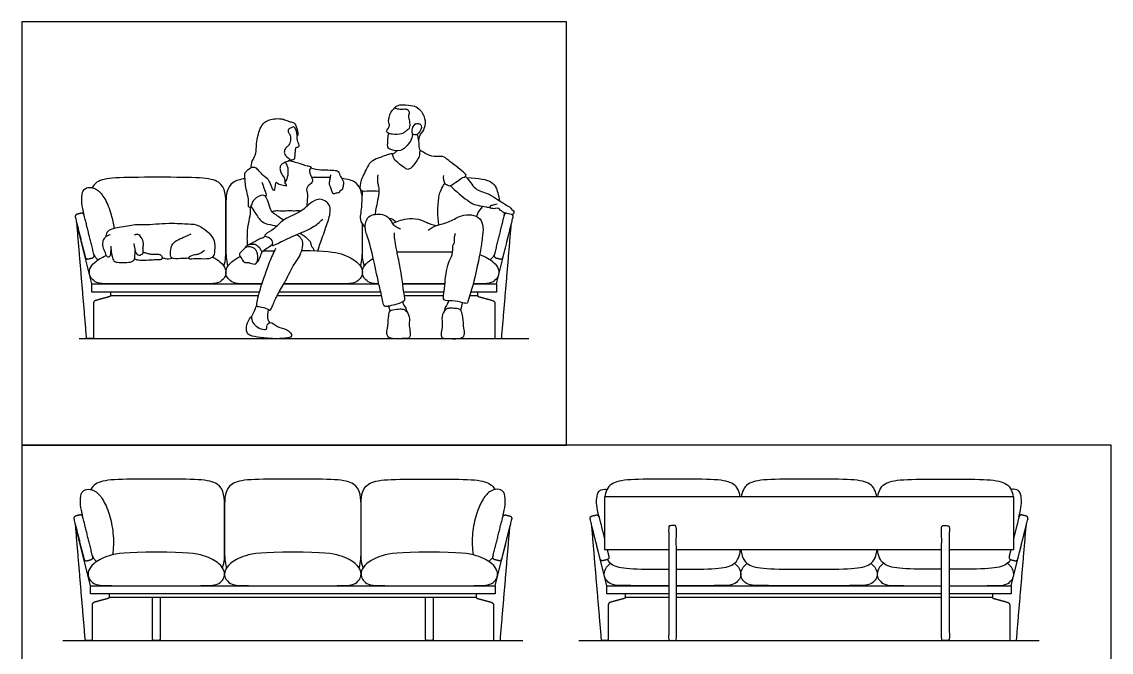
# Model space of a CAD drawing. Header units: metres. Extents: x 0 to 74.2, y -1.2 to 25.5.
# Drawn here: x 40.31 to 45.8, y 19.78 to 22.96 of the extents above; entities that cross this region are included whole.
import ezdxf

# ---------------------------------------------------------------- set-up
doc = ezdxf.new("R2010")
doc.units = ezdxf.units.M
doc.header["$MEASUREMENT"] = 0
for name, color, linetype, true_color in [('AG-DETAIL', 7, 'Continuous', 0x66ffff), ('AG-DIAGRAM', 7, 'Continuous', 0xfecc66), ('AG-FURNITURE', 7, 'Continuous', 0x66ccff), ('AG-PEOPLE', 7, 'Continuous', 0xfc6666), ('X-VPRT', 6, 'Continuous', 0xff00ff)]:
    doc.layers.add(name, color=color, linetype=linetype, true_color=true_color)

msp = doc.modelspace()

# ---------------------------------------------------------------- linework, layer by layer
at = {"layer": 'AG-DETAIL'}
for points in [[(43.2187, 20.4598), (43.2056, 20.5123), (43.2052, 20.5593), (43.2147, 20.5933), (43.2369, 20.6018), (43.254, 20.5999), (43.2586, 20.5989)], [(45.3333, 20.4598), (45.3464, 20.5123), (45.3468, 20.5593), (45.3373, 20.5933), (45.315, 20.6018), (45.2979, 20.5999), (45.2934, 20.5989)]]:
    msp.add_open_spline(points, degree=3, knots=[0, 0, 0, 0, 0.2286722, 0.4573445, 0.6860167, 0.7648197, 0.7648197, 0.7648197, 0.7648197], dxfattribs=at)
for points in [[(41.0083, 20.0546), (41.0083, 19.9491), (41.0083, 19.8469), (41.0083, 19.8387), (41.0002, 19.8387), (40.9891, 19.8387), (40.9781, 19.8387), (40.9699, 19.8387), (40.9699, 19.8469), (40.9699, 19.9491), (40.9699, 20.0546)], [(42.3829, 20.0546), (42.3829, 19.9491), (42.3829, 19.8469), (42.3829, 19.8387), (42.3747, 19.8387), (42.3637, 19.8387), (42.3526, 19.8387), (42.3444, 19.8387), (42.3444, 19.8469), (42.3444, 19.9491), (42.3444, 20.0546)]]:
    msp.add_rational_spline(points, [1, 1, 1, 0.707106781187, 1, 1, 1, 0.707106781187, 1, 1, 1], degree=2, knots=[0.6764433, 0.6764433, 0.6764433, 0.7882471, 0.7882471, 0.8303037, 0.8303037, 0.9028499, 0.9028499, 0.9449066, 0.9449066, 1.0567103, 1.0567103, 1.0567103], dxfattribs=at)
at = {"layer": 'AG-DIAGRAM'}
for points in [[(40.6006, 21.359), (42.8657, 21.359)], [(40.5174, 19.8387), (42.8354, 19.8387)], [(43.117, 19.8387), (45.435, 19.8387)]]:
    msp.add_lwpolyline(points, dxfattribs=at)
at = {"layer": 'AG-FURNITURE'}
for p, q in [((42.2281, 21.6345), (42.4424, 21.6345)), ((42.4382, 21.5939), (42.2339, 21.5939)), ((42.4357, 21.5749), (42.237, 21.5749)), ((43.6079, 20.2959), (44.944, 20.2959))]:
    msp.add_line(p, q, dxfattribs=at)
for points in [[(40.6647, 21.6345), (40.5892, 21.9373)], [(42.7015, 21.6345), (42.777, 21.9373)], [(41.5072, 21.5939), (40.6647, 21.5939), (40.6647, 21.6345), (41.5198, 21.6345)], [(41.6311, 21.6345), (41.6831, 21.6345), (42.1098, 21.6345)], [(42.5846, 21.6345), (42.7015, 21.6345), (42.7015, 21.5939), (42.5732, 21.5939)], [(41.5019, 21.5749), (40.7592, 21.5749), (40.7592, 21.5939)], [(42.1238, 21.5749), (41.6831, 21.5749), (41.5971, 21.5749)], [(42.1194, 21.5939), (41.6831, 21.5939), (41.6077, 21.5939)], [(42.607, 21.5939), (42.607, 21.5749), (42.5669, 21.5749)], [(44.9825, 20.2959), (45.3067, 20.2959), (45.3067, 20.5624), (43.2462, 20.5624), (43.2462, 20.2959), (43.5695, 20.2959)], [(40.658, 20.1143), (40.5825, 20.417)], [(42.6948, 20.1143), (42.7703, 20.417)], [(43.2576, 20.1143), (43.1821, 20.417)], [(45.2944, 20.1143), (45.3699, 20.417)], [(43.5695, 20.0737), (43.2576, 20.0737), (43.2576, 20.1143), (43.5695, 20.1143)], [(43.6079, 20.1143), (44.276, 20.1143), (44.944, 20.1143)], [(44.9825, 20.1143), (45.2944, 20.1143), (45.2944, 20.0737), (44.9825, 20.0737)], [(42.6003, 20.0737), (42.6003, 20.0546), (41.6764, 20.0546), (40.7525, 20.0546), (40.7525, 20.0737)], [(43.5695, 20.0546), (43.3521, 20.0546), (43.3521, 20.0737)], [(44.944, 20.0737), (44.276, 20.0737), (43.6079, 20.0737)], [(44.944, 20.0546), (44.276, 20.0546), (43.6079, 20.0546)], [(45.1999, 20.0737), (45.1999, 20.0546), (44.9825, 20.0546)]]:
    msp.add_lwpolyline(points, dxfattribs=at)
msp.add_lwpolyline([(41.6764, 20.1143), (42.6948, 20.1143), (42.6948, 20.0737), (41.6764, 20.0737), (40.658, 20.0737), (40.658, 20.1143)], close=True, dxfattribs=at)
for centre, start, end in [((40.6425, 21.3636), 184.8438, 270), ((40.6674, 21.3636), 270, 0), ((42.6989, 21.3636), 180, 270), ((42.7238, 21.3636), 270, 355.1562), ((40.6357, 19.8433), 184.8438, 270), ((40.6606, 19.8433), 270, 0), ((42.6921, 19.8433), 180, 270), ((42.717, 19.8433), 270, 355.1562), ((43.2353, 19.8433), 184.8438, 270), ((43.2602, 19.8433), 270, 0), ((45.2917, 19.8433), 180, 270), ((45.3166, 19.8433), 270, 355.1562)]:
    msp.add_arc(centre, 0.00459, start, end, dxfattribs=at)
for points, knots in [([(41.3296, 21.7244), (41.3395, 21.7563), (41.3395, 21.804), (41.3395, 21.9426), (41.3395, 22.0211), (41.3395, 22.1718), (41.1873, 22.1718), (40.9959, 22.1718), (40.8044, 22.1718), (40.7061, 22.1718), (40.6713, 22.1298), (40.6657, 22.1191)], [0.006671, 0.006671, 0.006671, 0.006671, 0.57017, 1.140341, 1.710511, 2.280682, 2.850852, 2.850852, 2.850852, 3.421023, 3.587609, 3.587609, 3.587609, 3.587609]), ([(42.0151, 22.1153), (42.0095, 22.1276), (41.9912, 22.1514), (41.9536, 22.1623), (41.9229, 22.166)], [2.0946158, 2.0946158, 2.0946158, 2.0946158, 2.2806818, 2.5014178, 2.5014178, 2.5014178, 2.5014178]), ([(42.5511, 22.1701), (42.6171, 22.1677), (42.6711, 22.1587), (42.695, 22.1298), (42.7005, 22.1191)], [3.0812465, 3.0812465, 3.0812465, 3.0812465, 3.4210227, 3.5876088, 3.5876088, 3.5876088, 3.5876088]), ([(40.6258, 21.9801), (40.6127, 22.0326), (40.6123, 22.0796), (40.6218, 22.1136), (40.6503, 22.1245), (40.6932, 22.1127), (40.7297, 22.0695), (40.7615, 21.9933), (40.7726, 21.9381), (40.7757, 21.9147)], [0, 0, 0, 0, 0.228672, 0.457344, 0.686017, 0.914689, 1.143361, 1.372033, 1.535321, 1.535321, 1.535321, 1.535321]), ([(41.4358, 22.165), (41.4093, 22.1613), (41.3395, 22.1394), (41.3395, 22.0211), (41.3395, 21.9426), (41.3395, 21.804), (41.3395, 21.7563), (41.3494, 21.7244)], [3.218833, 3.218833, 3.218833, 3.218833, 3.421023, 3.991193, 4.561364, 5.131534, 5.695034, 5.695034, 5.695034, 5.695034]), ([(42.6336, 22.0256), (42.6303, 22.0227), (42.617, 22.0096), (42.6082, 21.9959), (42.602, 21.9743)], [1.0746564, 1.0746564, 1.0746564, 1.0746564, 1.1433611, 1.3713776, 1.3713776, 1.3713776, 1.3713776]), ([(42.0169, 21.7244), (42.0268, 21.7563), (42.0268, 21.804), (42.0268, 21.8962), (42.0268, 21.9378)], [0.006648, 0.006648, 0.006648, 0.006648, 0.584099, 1.168362, 1.168362, 1.168362, 1.168362]), ([(42.0366, 21.7244), (42.0268, 21.7563), (42.0268, 21.804), (42.0268, 21.8962), (42.0268, 21.9378)], [0.006705, 0.006705, 0.006705, 0.006705, 0.584098, 1.168362, 1.168362, 1.168362, 1.168362]), ([(40.6744, 21.7852), (40.6763, 21.7798), (40.6814, 21.7694), (40.6906, 21.7602), (40.6957, 21.7565)], [0, 0, 0, 0, 0.2368856, 0.4870713, 0.4870713, 0.4870713, 0.4870713]), ([(41.7211, 21.8033), (41.8435, 21.8022), (41.9339, 21.7885), (42.0056, 21.7444), (42.0275, 21.7093), (42.0275, 21.6789), (42.0136, 21.6567), (41.9832, 21.6345), (41.944, 21.6345), (41.6831, 21.6345), (41.6646, 21.6345), (41.6473, 21.6345), (41.6311, 21.6345)], [0.032602, 0.032602, 0.032602, 0.032602, 0.36839, 0.73678, 1.105171, 1.473561, 1.841951, 2.210341, 2.578731, 2.578731, 2.578731, 2.604909, 2.604909, 2.604909, 2.604909]), ([(42.6173, 21.7824), (42.6483, 21.7718), (42.6936, 21.7433), (42.7149, 21.7093), (42.7149, 21.6789), (42.7009, 21.6567), (42.6746, 21.6375), (42.6464, 21.6351), (42.5846, 21.6348)], [0.403642, 0.403642, 0.403642, 0.403642, 0.73678, 1.105171, 1.473561, 1.841951, 2.210341, 2.429203, 2.429203, 2.429203, 2.429203]), ([(42.6918, 21.7852), (42.6899, 21.7798), (42.6848, 21.7694), (42.6757, 21.7602), (42.6705, 21.7565)], [0, 0, 0, 0, 0.2368856, 0.4870713, 0.4870713, 0.4870713, 0.4870713]), ([(41.2725, 21.7701), (41.2882, 21.7623), (41.3214, 21.7395), (41.3402, 21.7093), (41.3402, 21.6789), (41.3263, 21.6567), (41.296, 21.6345), (41.2567, 21.6345), (40.9959, 21.6345), (40.735, 21.6345), (40.6957, 21.6345), (40.6654, 21.6567), (40.6513, 21.6789), (40.6513, 21.7093), (40.6718, 21.7419), (40.7124, 21.7682), (40.7371, 21.778)], [0.523052, 0.523052, 0.523052, 0.523052, 0.73678, 1.105171, 1.473561, 1.841951, 2.210341, 2.578731, 2.578731, 2.578731, 2.947122, 3.315512, 3.683902, 4.052292, 4.420682, 4.709433, 4.709433, 4.709433, 4.709433]), ([(41.5198, 21.6346), (41.412, 21.6348), (41.3803, 21.6365), (41.3526, 21.6567), (41.3388, 21.6789), (41.3388, 21.7093), (41.358, 21.7402), (41.3933, 21.764), (41.4114, 21.7725)], [2.678266, 2.678266, 2.678266, 2.678266, 2.947122, 3.315512, 3.683902, 4.052292, 4.420682, 4.656234, 4.656234, 4.656234, 4.656234]), ([(42.1096, 21.6353), (42.0875, 21.6359), (42.0642, 21.639), (42.0399, 21.6567), (42.026, 21.6789), (42.026, 21.7093), (42.0437, 21.7376), (42.0715, 21.7577), (42.0815, 21.7635)], [2.801162, 2.801162, 2.801162, 2.801162, 2.947122, 3.315512, 3.683902, 4.052292, 4.420682, 4.575611, 4.575611, 4.575611, 4.575611]), ([(42.4424, 21.6345), (42.4207, 21.6345), (42.3968, 21.6345), (42.3704, 21.6345), (42.3116, 21.6345), (42.2651, 21.6345), (42.2281, 21.6346)], [2.54146, 2.54146, 2.54146, 2.54146, 2.5787313, 2.5787313, 2.5787313, 2.6616906, 2.6616906, 2.6616906, 2.6616906]), ([(41.3229, 20.2041), (41.3328, 20.2361), (41.3328, 20.2838), (41.3328, 20.4223), (41.3328, 20.5008), (41.3328, 20.6515), (41.1806, 20.6515), (40.9891, 20.6515), (40.7976, 20.6515), (40.6993, 20.6515), (40.6645, 20.6096), (40.659, 20.5989)], [0.006671, 0.006671, 0.006671, 0.006671, 0.57017, 1.140341, 1.710511, 2.280682, 2.850852, 2.850852, 2.850852, 3.421023, 3.587609, 3.587609, 3.587609, 3.587609]), ([(42.0101, 20.2041), (42.02, 20.2361), (42.02, 20.2838), (42.02, 20.4223), (42.02, 20.5008), (42.02, 20.6515), (41.8679, 20.6515), (41.6764, 20.6515), (41.4849, 20.6515), (41.3328, 20.6515), (41.3328, 20.5008), (41.3328, 20.4223), (41.3328, 20.2838), (41.3328, 20.2361), (41.3426, 20.2041)], [0.006648, 0.006648, 0.006648, 0.006648, 0.57017, 1.140341, 1.710511, 2.280682, 2.850852, 2.850852, 2.850852, 3.421023, 3.991193, 4.561364, 5.131534, 5.695034, 5.695034, 5.695034, 5.695034]), ([(42.0299, 20.2041), (42.02, 20.2361), (42.02, 20.2838), (42.02, 20.4223), (42.02, 20.5008), (42.02, 20.6515), (42.1722, 20.6515), (42.3637, 20.6515), (42.5551, 20.6515), (42.6534, 20.6515), (42.6882, 20.6096), (42.6938, 20.5989)], [0.006705, 0.006705, 0.006705, 0.006705, 0.57017, 1.140341, 1.710511, 2.280682, 2.850852, 2.850852, 2.850852, 3.421023, 3.587609, 3.587609, 3.587609, 3.587609]), ([(43.9299, 20.5624), (43.9262, 20.5874), (43.9017, 20.6515), (43.7802, 20.6515), (43.5887, 20.6515), (43.3972, 20.6515), (43.2757, 20.6515), (43.2512, 20.5874), (43.2476, 20.5624)], [1.939846, 1.939846, 1.939846, 1.939846, 2.280682, 2.850852, 2.850852, 2.850852, 3.421023, 3.761859, 3.761859, 3.761859, 3.761859]), ([(44.6171, 20.5624), (44.6135, 20.5874), (44.589, 20.6515), (44.4675, 20.6515), (44.276, 20.6515), (44.0845, 20.6515), (43.9629, 20.6515), (43.9385, 20.5874), (43.9348, 20.5624)], [1.939846, 1.939846, 1.939846, 1.939846, 2.280682, 2.850852, 2.850852, 2.850852, 3.421023, 3.761859, 3.761859, 3.761859, 3.761859]), ([(44.6221, 20.5624), (44.6258, 20.5874), (44.6502, 20.6515), (44.7718, 20.6515), (44.9633, 20.6515), (45.1547, 20.6515), (45.2763, 20.6515), (45.3007, 20.5874), (45.3044, 20.5624)], [1.939846, 1.939846, 1.939846, 1.939846, 2.280682, 2.850852, 2.850852, 2.850852, 3.421023, 3.761859, 3.761859, 3.761859, 3.761859]), ([(40.6191, 20.4598), (40.606, 20.5123), (40.6056, 20.5593), (40.6151, 20.5933), (40.6436, 20.6042), (40.6864, 20.5924), (40.723, 20.5493), (40.7581, 20.465), (40.7747, 20.3685), (40.7737, 20.3042), (40.7676, 20.2695)], [0, 0, 0, 0, 0.228672, 0.457344, 0.686017, 0.914689, 1.143361, 1.372033, 1.600706, 1.81446, 1.81446, 1.81446, 1.81446]), ([(42.7337, 20.4598), (42.7468, 20.5123), (42.7472, 20.5593), (42.7377, 20.5933), (42.7092, 20.6042), (42.6663, 20.5924), (42.6298, 20.5493), (42.5947, 20.465), (42.5781, 20.3685), (42.5791, 20.3042), (42.5852, 20.2695)], [0, 0, 0, 0, 0.228672, 0.457344, 0.686017, 0.914689, 1.143361, 1.372033, 1.600706, 1.81446, 1.81446, 1.81446, 1.81446]), ([(40.9891, 20.2832), (41.141, 20.2832), (41.2377, 20.2696), (41.3116, 20.2241), (41.3335, 20.189), (41.3335, 20.1586), (41.3196, 20.1365), (41.2892, 20.1143), (41.25, 20.1143), (40.9891, 20.1143), (40.7282, 20.1143), (40.689, 20.1143), (40.6586, 20.1365), (40.6446, 20.1586), (40.6446, 20.189), (40.6666, 20.2241), (40.7405, 20.2696), (40.8372, 20.2832), (40.9891, 20.2832)], [0, 0, 0, 0, 0.36839, 0.73678, 1.105171, 1.473561, 1.841951, 2.210341, 2.578731, 2.578731, 2.578731, 2.947122, 3.315512, 3.683902, 4.052292, 4.420682, 4.789072, 5.157463, 5.157463, 5.157463, 5.157463]), ([(40.6677, 20.2649), (40.6696, 20.2595), (40.6747, 20.2492), (40.6838, 20.24), (40.689, 20.2362)], [0, 0, 0, 0, 0.2368856, 0.4870713, 0.4870713, 0.4870713, 0.4870713]), ([(41.6764, 20.2832), (41.8283, 20.2832), (41.925, 20.2696), (41.9989, 20.2241), (42.0207, 20.189), (42.0207, 20.1586), (42.0069, 20.1365), (41.9765, 20.1143), (41.9373, 20.1143), (41.6764, 20.1143), (41.4155, 20.1143), (41.3763, 20.1143), (41.3459, 20.1365), (41.332, 20.1586), (41.332, 20.189), (41.3539, 20.2241), (41.4278, 20.2696), (41.5245, 20.2832), (41.6764, 20.2832)], [0, 0, 0, 0, 0.36839, 0.73678, 1.105171, 1.473561, 1.841951, 2.210341, 2.578731, 2.578731, 2.578731, 2.947122, 3.315512, 3.683902, 4.052292, 4.420682, 4.789072, 5.157463, 5.157463, 5.157463, 5.157463]), ([(42.3637, 20.2832), (42.5155, 20.2832), (42.6123, 20.2696), (42.6861, 20.2241), (42.7082, 20.189), (42.7082, 20.1586), (42.6941, 20.1365), (42.6638, 20.1143), (42.6246, 20.1143), (42.3637, 20.1143), (42.1028, 20.1143), (42.0636, 20.1143), (42.0332, 20.1365), (42.0193, 20.1586), (42.0193, 20.189), (42.0412, 20.2241), (42.1151, 20.2696), (42.2118, 20.2832), (42.3637, 20.2832)], [0, 0, 0, 0, 0.36839, 0.73678, 1.105171, 1.473561, 1.841951, 2.210341, 2.578731, 2.578731, 2.578731, 2.947122, 3.315512, 3.683902, 4.052292, 4.420682, 4.789072, 5.157463, 5.157463, 5.157463, 5.157463]), ([(42.6851, 20.2649), (42.6832, 20.2595), (42.6781, 20.2492), (42.6689, 20.24), (42.6638, 20.2362)], [0, 0, 0, 0, 0.2368856, 0.4870713, 0.4870713, 0.4870713, 0.4870713]), ([(43.2608, 20.2459), (43.2662, 20.2368), (43.3008, 20.1984), (43.3921, 20.1973), (43.5695, 20.1973)], [2.1356002, 2.1356002, 2.1356002, 2.1356002, 2.2806818, 2.83138, 2.83138, 2.83138, 2.83138]), ([(43.6079, 20.1973), (43.7853, 20.1973), (43.9079, 20.1987), (43.9283, 20.2676), (43.931, 20.2959)], [2.8703246, 2.8703246, 2.8703246, 2.8703246, 3.4210227, 3.8045379, 3.8045379, 3.8045379, 3.8045379]), ([(43.9337, 20.2959), (43.9364, 20.2676), (43.9568, 20.1987), (44.0794, 20.1973), (44.276, 20.1973)], [-3.8045379, -3.8045379, -3.8045379, -3.8045379, -3.4210227, -2.8703246, -2.8703246, -2.8703246, -2.8703246]), ([(44.276, 20.1973), (44.4726, 20.1973), (44.5951, 20.1987), (44.6155, 20.2676), (44.6183, 20.2959)], [-2.8703246, -2.8703246, -2.8703246, -2.8703246, -2.3196264, -1.9361112, -1.9361112, -1.9361112, -1.9361112]), ([(44.944, 20.1973), (44.7666, 20.1973), (44.6441, 20.1987), (44.6237, 20.2676), (44.621, 20.2959)], [2.8703246, 2.8703246, 2.8703246, 2.8703246, 3.4210227, 3.8045379, 3.8045379, 3.8045379, 3.8045379]), ([(45.2911, 20.2459), (45.2857, 20.2368), (45.2511, 20.1984), (45.1599, 20.1973), (44.9825, 20.1973)], [2.1356002, 2.1356002, 2.1356002, 2.1356002, 2.2806818, 2.83138, 2.83138, 2.83138, 2.83138]), ([(43.5695, 20.1143), (43.3268, 20.1143), (43.2884, 20.1144), (43.2582, 20.1365), (43.2442, 20.1586), (43.2442, 20.189), (43.2589, 20.2124), (43.2766, 20.2273)], [2.58799, 2.58799, 2.58799, 2.58799, 2.949651, 3.320637, 3.691622, 4.062608, 4.433593, 4.433593, 4.433593, 4.433593]), ([(43.9008, 20.2273), (43.9185, 20.2124), (43.9331, 20.189), (43.9331, 20.1586), (43.9192, 20.1365), (43.8891, 20.1144), (43.8506, 20.1143), (43.6079, 20.1143)], [0.723975, 0.723975, 0.723975, 0.723975, 1.094939, 1.465903, 1.836868, 2.207832, 2.569473, 2.569473, 2.569473, 2.569473]), ([(44.276, 20.1143), (44.0141, 20.1143), (43.9756, 20.1144), (43.9455, 20.1365), (43.9316, 20.1586), (43.9316, 20.189), (43.9462, 20.2124), (43.9639, 20.2273)], [2.569473, 2.569473, 2.569473, 2.569473, 2.931114, 3.302079, 3.673043, 4.044007, 4.414971, 4.414971, 4.414971, 4.414971]), ([(44.5881, 20.2273), (44.6057, 20.2124), (44.6203, 20.189), (44.6203, 20.1586), (44.6065, 20.1365), (44.5763, 20.1144), (44.5379, 20.1143), (44.276, 20.1143)], [0.723975, 0.723975, 0.723975, 0.723975, 1.094939, 1.465903, 1.836868, 2.207832, 2.569473, 2.569473, 2.569473, 2.569473]), ([(44.6511, 20.2273), (44.6335, 20.2124), (44.6189, 20.189), (44.6189, 20.1586), (44.6328, 20.1365), (44.6629, 20.1144), (44.7014, 20.1143), (44.944, 20.1143)], [0.723975, 0.723975, 0.723975, 0.723975, 1.094939, 1.465903, 1.836868, 2.207832, 2.569473, 2.569473, 2.569473, 2.569473]), ([(44.9825, 20.1143), (45.2251, 20.1143), (45.2636, 20.1144), (45.2937, 20.1365), (45.3078, 20.1586), (45.3078, 20.189), (45.2931, 20.2124), (45.2754, 20.2273)], [2.58799, 2.58799, 2.58799, 2.58799, 2.949651, 3.320637, 3.691622, 4.062608, 4.433593, 4.433593, 4.433593, 4.433593])]:
    msp.add_open_spline(points, degree=3, knots=knots, dxfattribs=at)
for points, degree in [([(42.7005, 22.1191), (42.7083, 22.0971), (42.7143, 22.0752), (42.7155, 22.055)], 3), ([(42.0261, 22.0652), (42.0251, 22.0797), (42.023, 22.0944), (42.0182, 22.1079)], 3), ([(42.7404, 21.9801), (42.7417, 21.9845), (42.7422, 21.9891), (42.7422, 21.9939)], 3), ([(40.6379, 21.3632), (40.6136, 21.6502), (40.5892, 21.9373)], 2), ([(42.7283, 21.3632), (42.7527, 21.6502), (42.777, 21.9373)], 2), ([(40.7598, 21.7859), (40.761, 21.7862), (40.7622, 21.7866), (40.7634, 21.787)], 3), ([(40.8818, 21.8016), (40.8819, 21.8016), (40.882, 21.8016), (40.8821, 21.8016)], 3), ([(40.7505, 21.5698), (40.7174, 21.5606), (40.6843, 21.5514)], 2), ([(40.7589, 21.5749), (40.7589, 21.5722), (40.7505, 21.5698)], 2), ([(42.6073, 21.5749), (42.6073, 21.5722), (42.6157, 21.5698)], 2), ([(42.6157, 21.5698), (42.6488, 21.5606), (42.6819, 21.5514)], 2), ([(40.6843, 21.5514), (40.672, 21.5468), (40.672, 21.5362)], 2), ([(40.672, 21.5362), (40.672, 21.4499), (40.672, 21.3636)], 2), ([(42.6819, 21.5514), (42.6943, 21.5468), (42.6943, 21.5362)], 2), ([(42.6943, 21.5362), (42.6943, 21.4499), (42.6943, 21.3636)], 2), ([(40.6674, 21.359), (40.6549, 21.359), (40.6425, 21.359)], 2), ([(42.6989, 21.359), (42.7113, 21.359), (42.7238, 21.359)], 2), ([(40.6312, 19.8429), (40.6068, 20.13), (40.5825, 20.417)], 2), ([(42.7216, 19.8429), (42.7459, 20.13), (42.7703, 20.417)], 2), ([(43.2308, 19.8429), (43.2064, 20.13), (43.1821, 20.417)], 2), ([(45.3212, 19.8429), (45.3455, 20.13), (45.3699, 20.417)], 2), ([(40.6776, 20.0311), (40.6652, 20.0265), (40.6652, 20.0159)], 2), ([(40.7438, 20.0495), (40.7107, 20.0403), (40.6776, 20.0311)], 2), ([(40.7522, 20.0546), (40.7522, 20.0519), (40.7438, 20.0495)], 2), ([(42.6006, 20.0546), (42.6006, 20.0519), (42.609, 20.0495)], 2), ([(42.609, 20.0495), (42.6421, 20.0403), (42.6752, 20.0311)], 2), ([(42.6752, 20.0311), (42.6875, 20.0265), (42.6875, 20.0159)], 2), ([(43.2772, 20.0311), (43.2648, 20.0265), (43.2648, 20.0159)], 2), ([(43.3434, 20.0495), (43.3103, 20.0403), (43.2772, 20.0311)], 2), ([(43.3518, 20.0546), (43.3518, 20.0519), (43.3434, 20.0495)], 2), ([(45.2002, 20.0546), (45.2002, 20.0519), (45.2086, 20.0495)], 2), ([(45.2086, 20.0495), (45.2417, 20.0403), (45.2748, 20.0311)], 2), ([(45.2748, 20.0311), (45.2871, 20.0265), (45.2871, 20.0159)], 2), ([(40.6652, 20.0159), (40.6652, 19.9296), (40.6652, 19.8433)], 2), ([(42.6875, 20.0159), (42.6875, 19.9296), (42.6875, 19.8433)], 2), ([(43.2648, 20.0159), (43.2648, 19.9296), (43.2648, 19.8433)], 2), ([(45.2871, 20.0159), (45.2871, 19.9296), (45.2871, 19.8433)], 2), ([(40.6606, 19.8387), (40.6482, 19.8387), (40.6357, 19.8387)], 2), ([(42.6921, 19.8387), (42.7046, 19.8387), (42.717, 19.8387)], 2), ([(43.2602, 19.8387), (43.2478, 19.8387), (43.2353, 19.8387)], 2), ([(45.2917, 19.8387), (45.3042, 19.8387), (45.3166, 19.8387)], 2)]:
    msp.add_open_spline(points, degree=degree, dxfattribs=at)
for points, weights, knots in [([(40.6462, 21.7606), (40.6341, 21.7576), (40.631, 21.7697), (40.6054, 21.8725), (40.581, 21.9704), (40.5779, 21.9826), (40.5901, 21.9856), (40.6002, 21.9882), (40.6103, 21.9907), (40.6224, 21.9937), (40.6255, 21.9815), (40.6499, 21.8836), (40.6755, 21.7808), (40.6785, 21.7686), (40.6664, 21.7656), (40.6563, 21.7631), (40.6462, 21.7606)], [1, 0.707106781186, 1, 1, 1, 0.707106781187, 1, 1, 1, 0.707106781186, 1, 1, 1, 0.707106781186, 1, 1, 1], [0, 0, 0, 0.064658, 0.064658, 0.726679, 0.726679, 0.791336, 0.791336, 0.859418, 0.859418, 0.924075, 0.924075, 1.586096, 1.586096, 1.650754, 1.650754, 1.718835, 1.718835, 1.718835]), ([(42.7507, 21.9908), (42.7427, 21.9894), (42.7408, 21.9815), (42.7164, 21.8836), (42.6907, 21.7808), (42.6877, 21.7686), (42.6999, 21.7656), (42.7099, 21.7631), (42.72, 21.7606), (42.7322, 21.7576), (42.7352, 21.7697), (42.7609, 21.8725), (42.7853, 21.9704), (42.7877, 21.9804), (42.7785, 21.9848)], [0.881482737852, 0.78959904587, 1, 1, 1, 0.707106781186, 1, 1, 1, 0.707106781186, 1, 1, 1, 0.746579339254, 0.931694138996], [0.877628, 0.877628, 0.877628, 0.924075, 0.924075, 1.586096, 1.586096, 1.650754, 1.650754, 1.718835, 1.718835, 1.783493, 1.783493, 2.445514, 2.445514, 2.501458, 2.501458, 2.501458]), ([(40.6395, 20.2403), (40.6273, 20.2373), (40.6243, 20.2495), (40.5987, 20.3523), (40.5742, 20.4502), (40.5712, 20.4623), (40.5834, 20.4654), (40.5935, 20.4679), (40.6035, 20.4704), (40.6157, 20.4734), (40.6187, 20.4613), (40.6431, 20.3634), (40.6688, 20.2606), (40.6718, 20.2484), (40.6596, 20.2453), (40.6496, 20.2428), (40.6395, 20.2403)], [1, 0.707106781186, 1, 1, 1, 0.707106781187, 1, 1, 1, 0.707106781186, 1, 1, 1, 0.707106781186, 1, 1, 1], [0, 0, 0, 0.064658, 0.064658, 0.726679, 0.726679, 0.791336, 0.791336, 0.859418, 0.859418, 0.924075, 0.924075, 1.586096, 1.586096, 1.650754, 1.650754, 1.718835, 1.718835, 1.718835]), ([(42.7133, 20.2403), (42.7255, 20.2373), (42.7285, 20.2495), (42.7541, 20.3523), (42.7785, 20.4502), (42.7816, 20.4623), (42.7694, 20.4654), (42.7593, 20.4679), (42.7493, 20.4704), (42.7371, 20.4734), (42.734, 20.4613), (42.7096, 20.3634), (42.684, 20.2606), (42.681, 20.2484), (42.6931, 20.2453), (42.7032, 20.2428), (42.7133, 20.2403)], [1, 0.707106781186, 1, 1, 1, 0.707106781187, 1, 1, 1, 0.707106781186, 1, 1, 1, 0.707106781186, 1, 1, 1], [0, 0, 0, 0.064658, 0.064658, 0.726679, 0.726679, 0.791336, 0.791336, 0.859418, 0.859418, 0.924075, 0.924075, 1.586096, 1.586096, 1.650754, 1.650754, 1.718835, 1.718835, 1.718835]), ([(43.2596, 20.2959), (43.2639, 20.2783), (43.2684, 20.2606), (43.2714, 20.2484), (43.2592, 20.2453), (43.2492, 20.2428), (43.2391, 20.2403), (43.2269, 20.2373), (43.2239, 20.2495), (43.1982, 20.3523), (43.1738, 20.4502), (43.1708, 20.4623), (43.183, 20.4654), (43.193, 20.4679), (43.2031, 20.4704), (43.2153, 20.4734), (43.2183, 20.4613), (43.2321, 20.4061), (43.2462, 20.3494)], [1, 1, 1, 0.707106781186, 1, 1, 1, 0.707106781186, 1, 1, 1, 0.707106781187, 1, 1, 1, 0.707106781186, 1, 1, 1], [1.471843, 1.471843, 1.471843, 1.586096, 1.586096, 1.650754, 1.650754, 1.718835, 1.718835, 1.783493, 1.783493, 2.445514, 2.445514, 2.510172, 2.510172, 2.578253, 2.578253, 2.642911, 2.642911, 3.015835, 3.015835, 3.015835]), ([(45.2924, 20.2959), (45.288, 20.2783), (45.2836, 20.2606), (45.2806, 20.2484), (45.2927, 20.2453), (45.3028, 20.2428), (45.3129, 20.2403), (45.325, 20.2373), (45.3281, 20.2495), (45.3537, 20.3523), (45.3781, 20.4502), (45.3812, 20.4623), (45.369, 20.4654), (45.3589, 20.4679), (45.3488, 20.4704), (45.3367, 20.4734), (45.3336, 20.4613), (45.3204, 20.408), (45.3067, 20.3532)], [1, 1, 1, 0.707106781186, 1, 1, 1, 0.707106781186, 1, 1, 1, 0.707106781187, 1, 1, 1, 0.707106781186, 1, 1, 1], [1.471843, 1.471843, 1.471843, 1.586096, 1.586096, 1.650754, 1.650754, 1.718835, 1.718835, 1.783493, 1.783493, 2.445514, 2.445514, 2.510172, 2.510172, 2.578253, 2.578253, 2.642911, 2.642911, 3.003288, 3.003288, 3.003288]), ([(43.5777, 19.8387), (43.5695, 19.8387), (43.5695, 19.8469), (43.5695, 20.1163), (43.5695, 20.4089), (43.5695, 20.417), (43.5777, 20.417), (43.5887, 20.417), (43.5998, 20.417), (43.6079, 20.417), (43.6079, 20.4089), (43.6079, 20.1163), (43.6079, 19.8469), (43.6079, 19.8387), (43.5998, 19.8387), (43.5887, 19.8387), (43.5777, 19.8387)], [1, 0.707106781187, 1, 1, 1, 0.707106781187, 1, 1, 1, 0.707106781187, 1, 1, 1, 0.707106781187, 1, 1, 1], [0, 0, 0, 0.0420567, 0.0420567, 0.3368221, 0.3368221, 0.3788788, 0.3788788, 0.451425, 0.451425, 0.4934816, 0.4934816, 0.7882471, 0.7882471, 0.8303037, 0.8303037, 0.9028499, 0.9028499, 0.9028499]), ([(44.9743, 19.8387), (44.9825, 19.8387), (44.9825, 19.8469), (44.9825, 20.1163), (44.9825, 20.4089), (44.9825, 20.417), (44.9743, 20.417), (44.9633, 20.417), (44.9522, 20.417), (44.944, 20.417), (44.944, 20.4089), (44.944, 20.1163), (44.944, 19.8469), (44.944, 19.8387), (44.9522, 19.8387), (44.9633, 19.8387), (44.9743, 19.8387)], [1, 0.707106781187, 1, 1, 1, 0.707106781187, 1, 1, 1, 0.707106781187, 1, 1, 1, 0.707106781187, 1, 1, 1], [0, 0, 0, 0.0420567, 0.0420567, 0.3368221, 0.3368221, 0.3788788, 0.3788788, 0.451425, 0.451425, 0.4934816, 0.4934816, 0.7882471, 0.7882471, 0.8303037, 0.8303037, 0.9028499, 0.9028499, 0.9028499])]:
    msp.add_rational_spline(points, weights, degree=2, knots=knots, dxfattribs=at)
at = {"layer": 'AG-PEOPLE'}
for p, q in [((41.8655, 22.1712), (41.7711, 22.1712)), ((42.1994, 21.7963), (42.4811, 21.7963))]:
    msp.add_line(p, q, dxfattribs=at)
msp.add_lwpolyline([(41.5831, 21.7992), (41.525, 21.7992)], dxfattribs=at)
for points, knots in [([(42.1613, 22.3917), (42.1515, 22.3979), (42.1446, 22.4042), (42.1598, 22.4198), (42.1647, 22.4354), (42.1578, 22.4473), (42.16, 22.4632), (42.1623, 22.4863), (42.1764, 22.5093), (42.1827, 22.5149), (42.1859, 22.5176)], [0, 0, 0, 0, 0.196157, 0.471068, 0.722853, 0.94437, 1.190894, 1.499329, 1.82196, 2.043907, 2.043907, 2.043907, 2.043907]), ([(42.2937, 22.4407), (42.2878, 22.4363), (42.2767, 22.4265), (42.2748, 22.3963), (42.28, 22.3912), (42.2751, 22.3584), (42.2519, 22.3327), (42.2225, 22.2987), (42.169, 22.3091), (42.1526, 22.3212), (42.1546, 22.3509), (42.1562, 22.3705), (42.1564, 22.3957), (42.1801, 22.3887), (42.2245, 22.3894), (42.2413, 22.3991), (42.2509, 22.4107), (42.2673, 22.4179), (42.2683, 22.448), (42.2595, 22.4713), (42.2599, 22.4858), (42.2672, 22.495), (42.2557, 22.5145), (42.2389, 22.515), (42.2095, 22.5127), (42.1946, 22.5201), (42.1807, 22.5145), (42.2034, 22.5415), (42.2593, 22.5348), (42.2986, 22.5299), (42.3267, 22.5048), (42.3475, 22.4563), (42.3381, 22.4085), (42.3122, 22.3844), (42.3082, 22.3485), (42.3092, 22.3791), (42.3048, 22.3846), (42.3025, 22.3882)], [0, 0, 0, 0, 0.272622, 0.57306, 0.723696, 1.035142, 1.385221, 1.760245, 2.167503, 2.414306, 2.713877, 2.988929, 3.239056, 3.492394, 3.883512, 4.134305, 4.352082, 4.582147, 4.885523, 5.180863, 5.391576, 5.575228, 5.824554, 6.059027, 6.372336, 6.612651, 6.766505, 7.03507, 7.474078, 7.839167, 8.181254, 8.596125, 8.987881, 9.345733, 9.603397, 9.845552, 10.052771, 10.052771, 10.052771, 10.052771]), ([(41.7021, 22.3821), (41.7032, 22.3825), (41.6979, 22.4209), (41.6848, 22.4496), (41.6631, 22.4505), (41.6401, 22.4608), (41.619, 22.4681), (41.5804, 22.4677), (41.5509, 22.4603), (41.5148, 22.4373), (41.4948, 22.3615), (41.4936, 22.3274), (41.4902, 22.2811), (41.4699, 22.2566), (41.4649, 22.2205), (41.4748, 22.2206), (41.4926, 22.2254), (41.5254, 22.1778), (41.5574, 22.1611), (41.5648, 22.1341), (41.5838, 22.0909), (41.5864, 22.1292), (41.5917, 22.1513), (41.6071, 22.1322), (41.6329, 22.1301), (41.6525, 22.1261), (41.6317, 22.1435), (41.6397, 22.1634), (41.6193, 22.1868), (41.6118, 22.2064), (41.611, 22.226), (41.6192, 22.2379), (41.6328, 22.2459), (41.6447, 22.2493), (41.6732, 22.2601), (41.6339, 22.2795), (41.6322, 22.3045), (41.6407, 22.3204), (41.6554, 22.3323), (41.6655, 22.3488), (41.6662, 22.3838), (41.6536, 22.3956), (41.6498, 22.4142), (41.6685, 22.4211), (41.6786, 22.4267), (41.6877, 22.4231), (41.6948, 22.4047), (41.7012, 22.3818), (41.7021, 22.3821)], [0, 0, 0, 0, 0.344094, 0.677919, 0.928938, 1.216011, 1.492581, 1.846882, 2.165334, 2.532407, 3.033719, 3.387538, 3.763332, 4.107223, 4.472797, 4.609931, 4.831652, 5.259278, 5.604476, 5.923507, 6.240627, 6.527709, 6.769675, 7.00361, 7.316985, 7.508874, 7.747763, 8.003439, 8.313273, 8.58394, 8.831626, 9.045687, 9.267552, 9.486015, 9.770425, 10.100326, 10.376864, 10.617339, 10.863786, 11.118765, 11.449655, 11.689406, 11.911271, 12.155056, 12.350561, 12.507211, 12.780622, 13.04883, 13.04883, 13.04883, 13.04883]), ([(42.2937, 22.4407), (42.2993, 22.4427), (42.3114, 22.4428), (42.3305, 22.4346), (42.3134, 22.3887), (42.2912, 22.385), (42.2821, 22.3883), (42.2783, 22.3906)], [0, 0, 0, 0, 0.243985, 0.470167, 0.84194, 1.101738, 1.313327, 1.313327, 1.313327, 1.313327]), ([(41.6613, 22.26), (41.6684, 22.2584), (41.6803, 22.2596), (41.6894, 22.2714), (41.6867, 22.2873), (41.6888, 22.2953), (41.6913, 22.3172), (41.6918, 22.3231), (41.7005, 22.3236), (41.7081, 22.3253), (41.7086, 22.3336), (41.7044, 22.3446), (41.7001, 22.3577), (41.6985, 22.3626), (41.6981, 22.3741), (41.6993, 22.3806), (41.6974, 22.3949)], [0.027143, 0.027143, 0.027143, 0.027143, 0.243324, 0.458822, 0.706524, 0.880987, 1.117953, 1.268089, 1.427877, 1.580971, 1.730462, 1.932783, 2.159483, 2.345157, 2.521516, 2.801096, 2.801096, 2.801096, 2.801096]), ([(42.3091, 22.3594), (42.3099, 22.3497), (42.3121, 22.3317), (42.3118, 22.316), (42.3171, 22.3054)], [0, 0, 0, 0, 0.3990651, 0.7212903, 0.7212903, 0.7212903, 0.7212903]), ([(42.4347, 22.1808), (42.4319, 22.1676), (42.438, 22.1372), (42.4572, 22.1348), (42.4611, 22.1231), (42.5008, 22.1475), (42.5219, 22.168), (42.5565, 22.1774), (42.5344, 22.2018), (42.4591, 22.2557), (42.4338, 22.2817), (42.3866, 22.272), (42.3466, 22.2885), (42.3118, 22.3152), (42.3169, 22.281), (42.303, 22.2591), (42.2717, 22.2132), (42.2501, 22.2102), (42.2304, 22.2262), (42.1974, 22.2511), (42.179, 22.2744), (42.1804, 22.2933), (42.1689, 22.29), (42.1591, 22.2872), (42.1388, 22.2802), (42.0659, 22.2551), (42.0542, 22.2255), (42.0179, 22.1602), (42.012, 22.1125), (42.0247, 22.1011), (42.0594, 22.1046), (42.0941, 22.1041), (42.1099, 22.1013)], [0, 0, 0, 0, 0.374065, 0.613847, 0.831214, 1.193342, 1.543716, 1.840549, 2.120848, 2.661167, 3.009978, 3.39343, 3.799701, 4.120568, 4.388441, 4.707713, 5.138944, 5.387338, 5.675283, 6.06017, 6.364489, 6.580174, 6.784099, 6.784099, 6.99483, 7.520982, 7.855776, 8.367172, 8.761459, 8.965826, 9.316444, 9.699916, 9.699916, 9.699916, 9.699916]), ([(42.1771, 22.2899), (42.1807, 22.2909), (42.1871, 22.2933), (42.1967, 22.2991), (42.2009, 22.305)], [0, 0, 0, 0, 0.249585, 0.525049, 0.525049, 0.525049, 0.525049]), ([(41.5207, 22.1477), (41.5244, 22.1365), (41.5315, 22.114), (41.5409, 22.0933), (41.5432, 22.0716), (41.5236, 22.0891), (41.4785, 22.0623), (41.47, 22.0393), (41.4627, 22.016), (41.4498, 22.0249), (41.4563, 22.0536), (41.4462, 22.0924), (41.4377, 22.1307), (41.4368, 22.1618), (41.4319, 22.1924), (41.4458, 22.2068), (41.4605, 22.2185), (41.469, 22.2222)], [0, 0, 0, 0, 0.345526, 0.635397, 0.845821, 1.073897, 1.473228, 1.777126, 2.028247, 2.194965, 2.496452, 2.869891, 3.23301, 3.561041, 3.870195, 4.118726, 4.424647, 4.424647, 4.424647, 4.424647]), ([(41.6364, 22.1443), (41.6426, 22.1533), (41.6531, 22.173), (41.6555, 22.2184), (41.6453, 22.2386), (41.6392, 22.2477)], [0, 0, 0, 0, 0.332638, 0.714435, 1.045843, 1.045843, 1.045843, 1.045843]), ([(41.6586, 22.2559), (41.6734, 22.2535), (41.7263, 22.2373), (41.7454, 22.2284), (41.7731, 22.2285), (41.7578, 22.2097), (41.7622, 22.1917), (41.7684, 22.1759), (41.7764, 22.1614), (41.7742, 22.1437), (41.7556, 22.1304), (41.7422, 22.1173), (41.754, 22.0791), (41.7462, 22.0417), (41.7467, 22.0305), (41.7466, 22.0249)], [0.041276, 0.041276, 0.041276, 0.041276, 0.354751, 0.641578, 0.89149, 1.121849, 1.370711, 1.610623, 1.842739, 2.073514, 2.34586, 2.574846, 2.935074, 3.454041, 3.693013, 3.693013, 3.693013, 3.693013]), ([(41.7656, 22.22), (41.7824, 22.2148), (41.8179, 22.2085), (41.8429, 22.2101), (41.8833, 22.2073), (41.9072, 22.2051), (41.9153, 22.1741), (41.9356, 22.1506), (41.9289, 22.127), (41.9264, 22.1068), (41.9128, 22.1033), (41.9089, 22.0926), (41.8982, 22.0932), (41.8893, 22.091), (41.8817, 22.0865), (41.874, 22.096), (41.8717, 22.1138), (41.8595, 22.1347), (41.8626, 22.1528), (41.8641, 22.1652), (41.8655, 22.1712)], [0, 0, 0, 0, 0.421127, 0.720599, 1.085693, 1.351752, 1.662666, 1.979667, 2.25837, 2.508141, 2.708276, 2.887568, 3.065492, 3.244513, 3.401048, 3.580108, 3.829319, 4.110168, 4.354076, 4.603517, 4.603517, 4.603517, 4.603517]), ([(41.8655, 22.1712), (41.8666, 22.1749), (41.8673, 22.1827), (41.8672, 22.1842), (41.8672, 22.1849)], [4.6035171, 4.6035171, 4.6035171, 4.6035171, 4.8012773, 4.8881716, 4.8881716, 4.8881716, 4.8881716]), ([(42.1043, 22.1846), (42.1024, 22.1739), (42.1016, 22.1521), (42.1074, 22.1286), (42.1138, 22.1016), (42.0937, 22.0109), (42.0921, 21.9942), (42.0908, 21.985)], [0, 0, 0, 0, 0.331104, 0.606555, 0.916396, 1.466373, 1.77151, 1.77151, 1.77151, 1.77151]), ([(42.5457, 22.1765), (42.5545, 22.1659), (42.5728, 22.1457), (42.5933, 22.1138), (42.6277, 22.0988), (42.6663, 22.0896), (42.7073, 22.0595), (42.7367, 22.0421), (42.756, 22.0279), (42.7707, 22.0223), (42.7768, 22.0097), (42.7928, 22.0028), (42.7885, 21.9816), (42.7789, 21.9851), (42.746, 21.9906), (42.734, 21.9987), (42.7197, 22.0051), (42.7141, 22.0182), (42.697, 22.0153), (42.6892, 22.0128), (42.6657, 22.0158), (42.6725, 22.0316), (42.6926, 22.0336), (42.7005, 22.0368), (42.7048, 22.038)], [0, 0, 0, 0, 0.372248, 0.72429, 1.06968, 1.436271, 1.848701, 2.191349, 2.471031, 2.693114, 2.900436, 3.137545, 3.775018, 3.995849, 4.317219, 4.543047, 4.764688, 4.967539, 5.187606, 5.372255, 5.621442, 5.80774, 6.063368, 6.275013, 6.275013, 6.275013, 6.275013]), ([(42.4125, 21.9326), (42.409, 21.9548), (42.4046, 21.9967), (42.411, 22.0732), (42.4175, 22.0987), (42.4347, 22.1327), (42.4399, 22.1383), (42.4423, 22.1412)], [0, 0, 0, 0, 0.475035, 0.971505, 1.281949, 1.62664, 1.822145, 1.822145, 1.822145, 1.822145]), ([(42.4694, 22.1312), (42.4782, 22.122), (42.4964, 22.1037), (42.5346, 22.0726), (42.5741, 22.0402), (42.606, 22.0301), (42.6499, 22.023), (42.6633, 22.0201), (42.6701, 22.0187)], [0, 0, 0, 0, 0.35737, 0.767659, 1.177847, 1.517346, 1.897476, 2.161236, 2.161236, 2.161236, 2.161236]), ([(41.8016, 21.8014), (41.8069, 21.8174), (41.8153, 21.8418), (41.8439, 21.9205), (41.8659, 21.9852), (41.8659, 22.0257), (41.8486, 22.0479), (41.8191, 22.0639), (41.7849, 22.0586), (41.7446, 22.0235), (41.7174, 21.9973), (41.6325, 21.9617), (41.6064, 21.9373), (41.5833, 21.9109), (41.5386, 21.8869), (41.532, 21.8748), (41.5564, 21.873), (41.5779, 21.849), (41.5698, 21.8245), (41.588, 21.8323), (41.6215, 21.8496), (41.6682, 21.8712), (41.7143, 21.8907), (41.7774, 21.9175), (41.8119, 21.9455), (41.8268, 21.9615)], [0.049263, 0.049263, 0.049263, 0.049263, 0.356563, 0.895816, 1.384989, 1.736503, 2.032543, 2.356987, 2.688296, 3.09934, 3.471738, 4.019137, 4.366495, 4.713189, 5.125371, 5.283224, 5.537217, 5.86165, 6.103617, 6.297979, 6.663197, 7.142407, 7.555208, 7.9722, 8.442258, 8.442258, 8.442258, 8.442258]), ([(41.5378, 22.0775), (41.5422, 22.0686), (41.5508, 22.0523), (41.5619, 22.0088), (41.5713, 21.9975), (41.5903, 21.983), (41.6147, 21.9682), (41.6257, 21.9606), (41.6311, 21.9569)], [0, 0, 0, 0, 0.316233, 0.695915, 0.916629, 1.194837, 1.507332, 1.765573, 1.765573, 1.765573, 1.765573]), ([(41.4607, 22.02), (41.4619, 22.0095), (41.4643, 21.9871), (41.4489, 21.9367), (41.4451, 21.8737), (41.446, 21.8462), (41.4463, 21.834), (41.4465, 21.8284)], [0, 0, 0, 0, 0.326137, 0.749211, 1.212977, 1.513996, 1.752032, 1.752032, 1.752032, 1.752032]), ([(41.4657, 22.0265), (41.4718, 22.0155), (41.4848, 21.9955), (41.5186, 21.944), (41.551, 21.9363), (41.5826, 21.9288), (41.5985, 21.9282)], [0, 0, 0, 0, 0.356527, 0.797304, 1.128298, 1.528707, 1.528707, 1.528707, 1.528707]), ([(41.5709, 21.9987), (41.5788, 22.0013), (41.5951, 22.006), (41.6277, 22.0009), (41.6555, 22.0054), (41.6835, 22.003), (41.6981, 22.0048), (41.7123, 22.0037), (41.7192, 22.0027)], [0, 0, 0, 0, 0.28906, 0.617236, 0.930799, 1.231842, 1.455579, 1.7203, 1.7203, 1.7203, 1.7203]), ([(42.1863, 21.8928), (42.1866, 21.8779), (42.189, 21.8467), (42.1979, 21.8023), (42.2195, 21.7023), (42.2299, 21.6203), (42.2335, 21.5953), (42.2402, 21.5575), (42.239, 21.547), (42.1988, 21.5306), (42.1657, 21.5242), (42.1407, 21.5179), (42.1315, 21.5314), (42.1264, 21.5676), (42.107, 21.6406), (42.0685, 21.8339), (42.0413, 21.9012), (42.0398, 21.9366), (42.0555, 21.9782), (42.091, 21.9863), (42.1283, 21.9873), (42.1624, 21.9685), (42.1738, 21.9487), (42.1775, 21.9385)], [0, 0, 0, 0, 0.386722, 0.777291, 1.372351, 1.895575, 2.196627, 2.543422, 2.715356, 3.080725, 3.439081, 3.711119, 3.916491, 4.246993, 4.76212, 5.583609, 6.075406, 6.407238, 6.7729, 7.107843, 7.460695, 7.812631, 8.143523, 8.143523, 8.143523, 8.143523]), ([(42.1775, 21.9385), (42.1878, 21.9442), (42.2099, 21.9541), (42.2519, 21.9637), (42.3066, 21.966), (42.3523, 21.9435), (42.3715, 21.9361), (42.3892, 21.9306), (42.3979, 21.9285)], [0, 0, 0, 0, 0.344135, 0.722714, 1.154533, 1.560086, 1.824863, 2.12479, 2.12479, 2.12479, 2.12479]), ([(42.3574, 21.9061), (42.3695, 21.9156), (42.3985, 21.9298), (42.4123, 21.9322), (42.4713, 21.9488), (42.5226, 21.9817), (42.5763, 21.9864), (42.6229, 21.9671), (42.6379, 21.9217), (42.6299, 21.8603), (42.6211, 21.7946), (42.5812, 21.6086), (42.5592, 21.5554), (42.5562, 21.5337), (42.5291, 21.541), (42.4825, 21.5523), (42.4315, 21.5475), (42.4369, 21.5819), (42.4419, 21.6263), (42.4524, 21.7439), (42.4851, 21.7769), (42.4791, 21.8284), (42.492, 21.8366), (42.4894, 21.8736), (42.4941, 21.8846), (42.4961, 21.8906)], [0, 0, 0, 0, 0.394133, 0.619737, 1.05918, 1.523357, 1.939429, 2.330897, 2.713636, 3.153837, 3.645531, 4.447281, 4.889635, 5.108822, 5.378231, 5.802361, 6.176404, 6.454292, 6.860925, 7.481287, 7.879455, 8.263225, 8.473685, 8.810316, 9.063051, 9.063051, 9.063051, 9.063051]), ([(40.7359, 21.8728), (40.7376, 21.8828), (40.7415, 21.9093), (40.8138, 21.9229), (40.8907, 21.9368), (40.9316, 21.931), (41.0533, 21.9438), (41.1509, 21.9364), (41.2034, 21.9357), (41.2858, 21.8682), (41.2826, 21.8184), (41.2831, 21.7685), (41.2415, 21.7574), (41.192, 21.7635), (41.1519, 21.7567), (41.1513, 21.7743), (41.1867, 21.7838), (41.2024, 21.7835), (41.2212, 21.7962), (41.2317, 21.8047)], [0, 0, 0, 0, 0.327034, 0.817794, 1.342627, 1.724738, 2.376702, 2.967766, 3.396611, 3.976268, 4.391565, 4.778487, 5.129974, 5.568912, 5.915973, 6.089476, 6.430472, 6.687619, 6.992884, 6.992884, 6.992884, 6.992884]), ([(42.1775, 21.9385), (42.184, 21.9322), (42.1985, 21.9212), (42.2115, 21.915), (42.2182, 21.9125)], [0, 0, 0, 0, 0.3014981, 0.5699314, 0.5699314, 0.5699314, 0.5699314]), ([(40.7566, 21.8826), (40.7471, 21.8803), (40.7289, 21.8702), (40.7159, 21.8471), (40.7199, 21.8139), (40.7297, 21.8016), (40.7371, 21.7676), (40.7608, 21.7733), (40.7596, 21.7999), (40.7621, 21.8161), (40.7621, 21.8248)], [0, 0, 0, 0, 0.313857, 0.607504, 0.927661, 1.169684, 1.484457, 1.707316, 1.988389, 2.284935, 2.284935, 2.284935, 2.284935]), ([(40.8799, 21.8209), (40.8785, 21.8077), (40.8886, 21.7791), (40.9091, 21.778), (40.9269, 21.7917), (40.9192, 21.8158), (40.9282, 21.8384), (40.9156, 21.8706), (40.897, 21.8859), (40.8834, 21.8832), (40.8778, 21.8809)], [0, 0, 0, 0, 0.364891, 0.600654, 0.849902, 1.12343, 1.405546, 1.737391, 2.01092, 2.257589, 2.257589, 2.257589, 2.257589]), ([(41.1526, 21.7638), (41.1388, 21.7627), (41.1138, 21.7642), (41.0586, 21.7575), (41.0596, 21.7991), (41.0685, 21.8385), (41.0978, 21.8587), (41.1361, 21.8735), (41.1547, 21.8831), (41.164, 21.8878)], [0, 0, 0, 0, 0.3744, 0.761914, 1.086336, 1.45399, 1.790832, 2.161173, 2.486004, 2.486004, 2.486004, 2.486004]), ([(41.4328, 21.8126), (41.4403, 21.8212), (41.4443, 21.8313), (41.4813, 21.8398), (41.5034, 21.8255), (41.5231, 21.7982), (41.5111, 21.7723), (41.5024, 21.752), (41.4961, 21.7426)], [0, 0, 0, 0, 0.217895, 0.55423, 0.851259, 1.167284, 1.463383, 1.800246, 1.800246, 1.800246, 1.800246]), ([(41.4538, 21.8321), (41.4645, 21.8377), (41.4851, 21.8484), (41.504, 21.8618), (41.5254, 21.8668), (41.534, 21.8726), (41.5376, 21.8754)], [0, 0, 0, 0, 0.348711, 0.652301, 0.876732, 1.080211, 1.080211, 1.080211, 1.080211]), ([(41.5898, 21.8131), (41.5784, 21.7897), (41.557, 21.7452), (41.5138, 21.6185), (41.4995, 21.5675), (41.4917, 21.5309), (41.4941, 21.5208), (41.5212, 21.5192), (41.5541, 21.5083), (41.5625, 21.4971), (41.5761, 21.5283), (41.5966, 21.5781), (41.6358, 21.6385), (41.6756, 21.7264), (41.7074, 21.7648), (41.7243, 21.8082), (41.7304, 21.8519), (41.709, 21.8744), (41.7004, 21.8804), (41.6959, 21.8829)], [0, 0, 0, 0, 0.511685, 1.175572, 1.614373, 1.949965, 2.105503, 2.397001, 2.746414, 2.910863, 3.203798, 3.639292, 4.139934, 4.707847, 5.116521, 5.508129, 5.883343, 6.188732, 6.416171, 6.416171, 6.416171, 6.416171]), ([(41.7136, 21.8904), (41.7207, 21.8862), (41.7342, 21.8774), (41.7548, 21.858), (41.7665, 21.8455), (41.7678, 21.8284), (41.7747, 21.8174), (41.779, 21.8153), (41.7823, 21.8093), (41.7822, 21.8021)], [0, 0, 0, 0, 0.28808, 0.595029, 0.831413, 1.068406, 1.268417, 1.401639, 1.554955, 1.554955, 1.554955, 1.554955]), ([(40.7611, 21.8086), (40.7605, 21.7941), (40.7694, 21.7661), (40.7749, 21.7399), (40.8492, 21.7422), (40.8824, 21.7499), (40.8824, 21.7841), (40.8817, 21.803)], [0, 0, 0, 0, 0.403425, 0.686639, 1.190746, 1.532121, 1.914895, 1.914895, 1.914895, 1.914895]), ([(40.8792, 21.7614), (40.8831, 21.7596), (40.8924, 21.7552), (40.9307, 21.7536), (41.0004, 21.7586), (41.0227, 21.7585), (41.0158, 21.7829), (40.9954, 21.7817), (40.9714, 21.7835), (40.954, 21.7834), (40.9377, 21.7903), (40.9277, 21.7925), (40.9227, 21.7936)], [0, 0, 0, 0, 0.210071, 0.569971, 1.067265, 1.29779, 1.534492, 1.783354, 2.071111, 2.312869, 2.552633, 2.780486, 2.780486, 2.780486, 2.780486]), ([(41.4081, 21.7856), (41.4093, 21.7912), (41.4231, 21.8), (41.4407, 21.8259), (41.4897, 21.8191), (41.5025, 21.7766), (41.4982, 21.7267), (41.4613, 21.7401), (41.4502, 21.7442), (41.4328, 21.74), (41.4186, 21.7609), (41.4067, 21.7786), (41.4081, 21.7856)], [0, 0, 0, 0, 0.270802, 0.58955, 0.952721, 1.331877, 1.692473, 2.003815, 2.212915, 2.430173, 2.723593, 3.05953, 3.05953, 3.05953, 3.05953]), ([(41.5181, 21.7938), (41.5281, 21.8017), (41.5479, 21.8164), (41.5619, 21.8258), (41.5731, 21.8332)], [0, 0, 0, 0, 0.4168665, 0.738291, 0.738291, 0.738291, 0.738291]), ([(41.0191, 21.7682), (41.0239, 21.7658), (41.0337, 21.761), (41.058, 21.7612), (41.0691, 21.7648)], [0, 0, 0, 0, 0.2312526, 0.5744219, 0.5744219, 0.5744219, 0.5744219]), ([(41.4682, 21.4687), (41.4731, 21.4775), (41.4816, 21.4945), (41.49, 21.515), (41.4936, 21.525)], [0.0560807, 0.0560807, 0.0560807, 0.0560807, 0.3500526, 0.62704, 0.62704, 0.62704, 0.62704]), ([(42.1718, 21.5026), (42.1673, 21.5006), (42.163, 21.4937), (42.1567, 21.4644), (42.1555, 21.4116), (42.1461, 21.3837), (42.1629, 21.3553), (42.2263, 21.3606), (42.2711, 21.3581), (42.2673, 21.4013), (42.259, 21.4295), (42.2687, 21.4693), (42.2462, 21.5036), (42.2287, 21.5086), (42.2096, 21.5086), (42.1798, 21.5062), (42.1718, 21.5026)], [0, 0, 0, 0, 0.196987, 0.509364, 0.93657, 1.244951, 1.53339, 1.993137, 2.34605, 2.679211, 3.002947, 3.365838, 3.719828, 3.952888, 4.212874, 4.56793, 4.56793, 4.56793, 4.56793]), ([(42.1667, 21.4988), (42.1641, 21.5062), (42.1615, 21.5152), (42.1598, 21.5221), (42.1597, 21.5225)], [0, 0, 0, 0, 0.2808495, 0.2980677, 0.2980677, 0.2980677, 0.2980677]), ([(42.2295, 21.5442), (42.2303, 21.5408), (42.2339, 21.5298), (42.2464, 21.5126), (42.2485, 21.5014), (42.2495, 21.496)], [0.1504816, 0.1504816, 0.1504816, 0.1504816, 0.2765736, 0.5681162, 0.8041011, 0.8041011, 0.8041011, 0.8041011]), ([(42.5172, 21.5065), (42.5217, 21.5045), (42.526, 21.4976), (42.5346, 21.4644), (42.5358, 21.4116), (42.5452, 21.3837), (42.5283, 21.3553), (42.465, 21.3606), (42.4202, 21.3581), (42.424, 21.4013), (42.4322, 21.4295), (42.4226, 21.4693), (42.4428, 21.5075), (42.4603, 21.5125), (42.4794, 21.5124), (42.5092, 21.5101), (42.5172, 21.5065)], [0, 0, 0, 0, 0.196987, 0.509364, 0.93657, 1.244951, 1.53339, 1.993137, 2.34605, 2.679211, 3.002947, 3.365838, 3.719828, 3.952888, 4.212874, 4.56793, 4.56793, 4.56793, 4.56793]), ([(42.4599, 21.55), (42.4588, 21.545), (42.4552, 21.5338), (42.4426, 21.5165), (42.4405, 21.5053), (42.4395, 21.4982)], [0.1451839, 0.1451839, 0.1451839, 0.1451839, 0.2765736, 0.5681162, 0.8041011, 0.8041011, 0.8041011, 0.8041011]), ([(42.5223, 21.5027), (42.5249, 21.5101), (42.5279, 21.5203), (42.5305, 21.5375), (42.5309, 21.5404)], [0, 0, 0, 0, 0.2808495, 0.3383093, 0.3383093, 0.3383093, 0.3383093]), ([(41.4674, 21.4688), (41.4642, 21.4675), (41.4433, 21.4359), (41.4423, 21.4021), (41.4482, 21.3757), (41.5012, 21.3656), (41.5623, 21.3581), (41.6336, 21.3587), (41.683, 21.3682), (41.6483, 21.4108), (41.5972, 21.4137), (41.5641, 21.4528), (41.5408, 21.4213), (41.5493, 21.4029), (41.5044, 21.4065), (41.4643, 21.4448), (41.4698, 21.4698), (41.4674, 21.4688)], [0, 0, 0, 0, 0.338632, 0.700919, 0.971363, 1.375448, 1.844941, 2.316752, 2.646026, 3.002477, 3.376228, 3.742978, 4.04555, 4.254128, 4.592481, 5.215343, 5.478048, 5.478048, 5.478048, 5.478048]), ([(41.561, 21.4401), (41.5565, 21.4463), (41.547, 21.46), (41.5505, 21.4878), (41.5538, 21.5061)], [0, 0, 0, 0, 0.3022519, 0.6997965, 0.6997965, 0.6997965, 0.6997965])]:
    msp.add_open_spline(points, degree=3, knots=knots, dxfattribs=at)
for points in [[(42.0411, 21.9208), (42.0263, 21.9349), (42.0144, 21.9597), (42.0208, 21.9923), (42.0238, 22.0278), (42.0272, 22.0852), (42.0292, 22.1032)], [(42.1597, 21.9666), (42.1758, 21.9645), (42.191, 21.9555), (42.1947, 21.947)], [(40.8799, 21.8209), (40.8792, 21.8264), (40.8784, 21.8325), (40.8774, 21.8381)]]:
    msp.add_open_spline(points, degree=3, dxfattribs=at)
at = {"layer": 'X-VPRT'}
for points in [[(40.3115, 22.9554), (40.3115, 20.8218), (43.0547, 20.8218), (43.0547, 22.9554)], [(40.3115, 20.8218), (40.3115, 18.6882), (45.7979, 18.6882), (45.7979, 20.8218)]]:
    msp.add_lwpolyline(points, close=True, dxfattribs=at)

doc.saveas('drawing.dxf')
